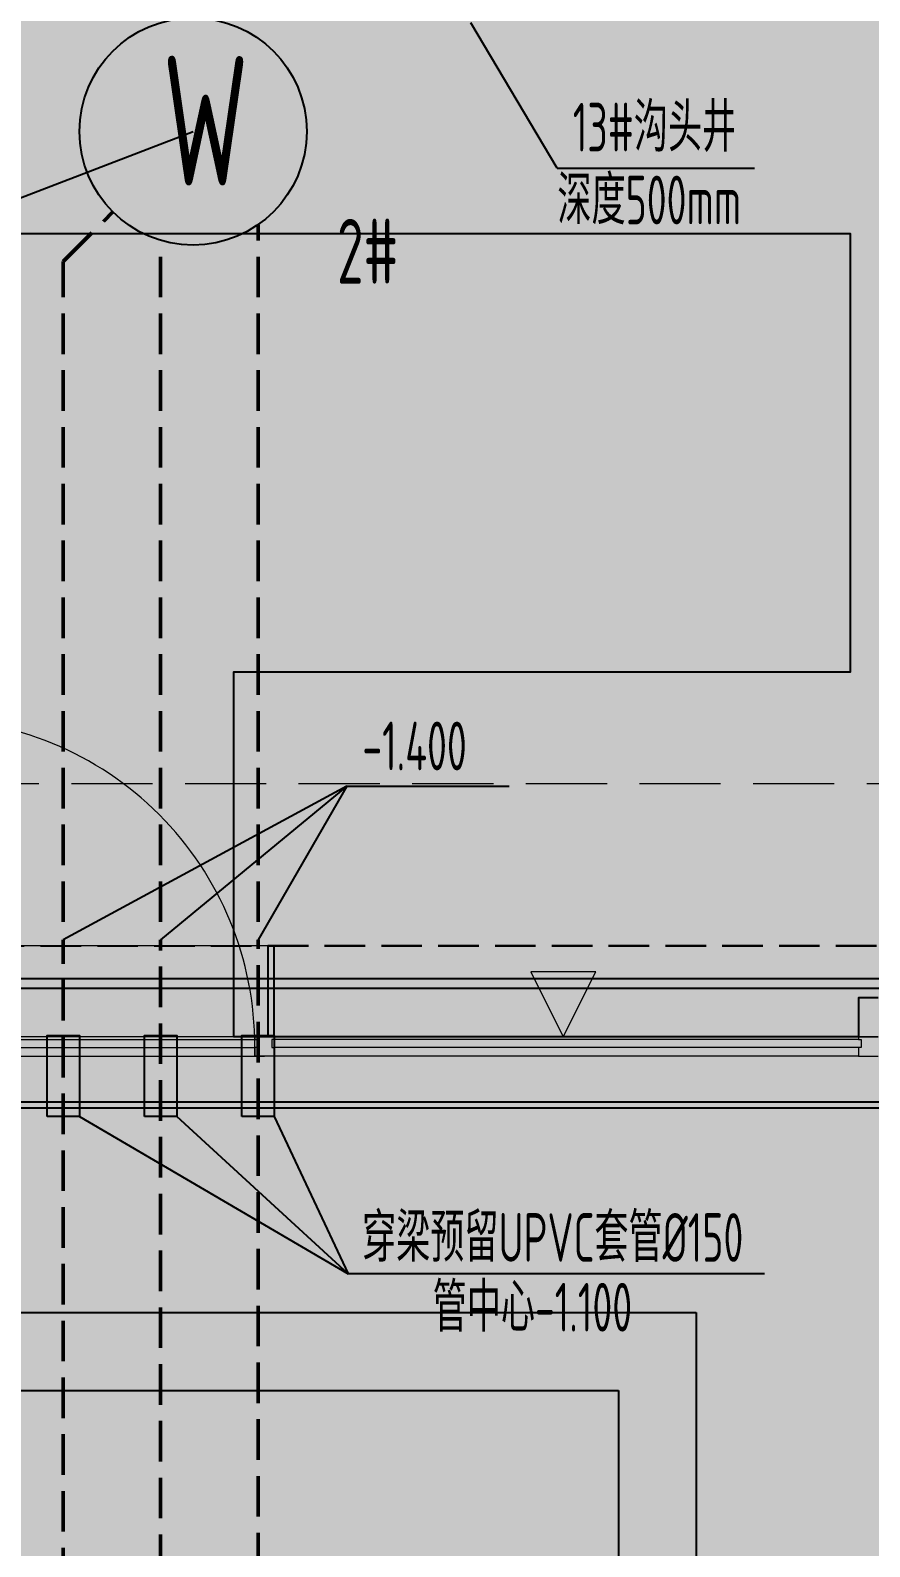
# Model space of a CAD drawing. Header units: inches. Extents: x 143994 to 247866, y 243815 to 272761.
# Drawn here: x 226087 to 228672, y 262375 to 267048 of the extents above; entities that cross this region are included whole.
import ezdxf

# ---------------------------------------------------------------- set-up
doc = ezdxf.new("R2010")
doc.units = ezdxf.units.IN
doc.header["$LTSCALE"] = 1000
doc.header["$MEASUREMENT"] = 0
doc.linetypes.add('DASH', pattern=[0.35, 0.25, -0.1])
doc.layers.get('DEFPOINTS').update_dxf_attribs({"color": 62})
for name, color, linetype in [('0-建筑1F', 127, 'Continuous'), ('0-建筑2F', 127, 'Continuous'), ('00污水标注', 130, 'Continuous'), ('00雨水标注', 3, 'Continuous'), ('A-Wall-Patn', 255, 'Continuous'), ('I-finish', 8, 'Continuous'), ('PUB_HATCH', 8, 'Continuous')]:
    doc.layers.add(name, color=color, linetype=linetype)
for name, color, linetype, lineweight in [('00污水管', 120, 'DASH', 50), ('A-M-Glass-Sill', 8, 'Continuous', 9), ('MQ-HZ幕墙绘制', 6, 'Continuous', 13), ('散水线', 8, 'Continuous', 15)]:
    doc.layers.add(name, color=color, linetype=linetype, lineweight=lineweight)
doc.styles.add('ECADI', font='hzs.shx', dxfattribs={"width": 0.7, "bigfont": 'hztxt.shx'})

# ---------------------------------------------------------------- blocks, each defined once
blk = doc.blocks.new('144')
at = {"layer": 'A-M-Glass-Sill'}
h = blk.add_hatch(color=127, dxfattribs=at)
h.dxf.hatch_style = 1
h.paths.add_polyline_path([(643176.9, -376210.3), (643276.9, -376010.3), (643076.9, -376010.3)])
at = {"layer": 'A-M-Glass-Sill', "color": 127}
blk.add_lwpolyline([(643176.9, -376210.3), (643176.9, -376210.3), (643276.9, -376010.3), (643076.9, -376010.3)], close=True, dxfattribs=at)
at = {"layer": 'MQ-HZ幕墙绘制', "color": 127}
for p, q in [((642266.9, -376210.3), (642266.9, -375930.3)), ((642266.9, -375930.3), (642286.9, -375930.3)), ((642286.9, -375930.3), (642286.9, -376210.3)), ((644146.9, -376090.3), (644086.9, -376090.3)), ((644086.9, -376090.3), (644086.9, -376210.3)), ((642226.9, -376210.3), (642286.9, -376210.3)), ((642226.9, -376270.3), (642226.9, -376210.3)), ((642286.9, -376210.3), (642266.9, -376210.3)), ((642286.9, -376210.3), (644086.9, -376210.3)), ((642286.9, -376210.3), (642286.9, -376218.3)), ((644086.9, -376210.3), (644146.9, -376210.3)), ((644146.9, -376210.3), (644086.9, -376210.3)), ((644086.9, -376210.3), (644086.9, -376218.3)), ((642286.9, -376218.3), (642278.9, -376218.3)), ((642278.9, -376218.3), (642278.9, -376243.3)), ((642278.9, -376243.3), (642286.9, -376243.3)), ((644086.9, -376218.3), (642286.9, -376218.3)), ((644086.9, -376243.3), (642286.9, -376243.3)), ((642286.9, -376243.3), (642286.9, -376270.3)), ((644086.9, -376218.3), (644094.9, -376218.3)), ((644094.9, -376243.3), (644086.9, -376243.3)), ((644086.9, -376243.3), (644086.9, -376270.3)), ((644094.9, -376218.3), (644094.9, -376243.3)), ((642286.9, -376270.3), (642226.9, -376270.3)), ((644086.9, -376270.3), (642286.9, -376270.3)), ((644086.9, -376270.3), (644146.9, -376270.3))]:
    blk.add_line(p, q, dxfattribs=at)
blk.add_arc((641220.2, -376237), 1006.7, 359.8126, 90.1874, dxfattribs=at)
at = {"layer": 'PUB_HATCH', "color": 127, "linetype": 'DASH', "ltscale": 0.5}
blk.add_line((644666.9, -375930.3), (641156.9, -375930.3), dxfattribs=at)
at = {"layer": 'PUB_HATCH', "color": 127}
blk.add_line((644666.9, -376430.3), (641156.9, -376430.3), dxfattribs=at)
at = {"layer": '散水线', "color": 127, "linetype": 'DASH'}
blk.add_line((645761.9, -375430.3), (639936.9, -375430.3), dxfattribs=at)
blk = doc.blocks.new('1442323')
at = {"layer": 'I-finish', "color": 127}
for p, q in [((685636.9, -377149.3), (683056.9, -377149.3)), ((685636.9, -377148.5), (685636.9, -382319.5)), ((683056.9, -377389.3), (685396.9, -377389.3)), ((685396.9, -377389.3), (685396.9, -382319.5))]:
    blk.add_line(p, q, dxfattribs=at)
at = {"layer": 'MQ-HZ幕墙绘制', "color": 127}
for p, q in [((684336.9, -376019.3), (683206.9, -376019.3)), ((684336.9, -376299.3), (684336.9, -376019.3)), ((686196.9, -376179.3), (686136.9, -376179.3)), ((686136.9, -376179.3), (686136.9, -376299.3)), ((684276.9, -376299.3), (683266.9, -376299.3)), ((684306.9, -376299.3), (684276.9, -376299.3)), ((684276.9, -376299.3), (684276.9, -376307.3)), ((684306.9, -376299.3), (684336.9, -376299.3)), ((684336.9, -376299.3), (686136.9, -376299.3)), ((684336.9, -376299.3), (684336.9, -376307.3)), ((686136.9, -376299.3), (686196.9, -376299.3)), ((686196.9, -376299.3), (686136.9, -376299.3)), ((686136.9, -376299.3), (686136.9, -376307.3)), ((683266.9, -376307.3), (684276.9, -376307.3)), ((683266.9, -376332.3), (684276.9, -376332.3)), ((684276.9, -376307.3), (684284.9, -376307.3)), ((684284.9, -376332.3), (684276.9, -376332.3)), ((684276.9, -376332.3), (684276.9, -376359.3)), ((684284.9, -376307.3), (684284.9, -376332.3)), ((684336.9, -376307.3), (684328.9, -376307.3)), ((684328.9, -376307.3), (684328.9, -376332.3)), ((684328.9, -376332.3), (684336.9, -376332.3)), ((686136.9, -376307.3), (684336.9, -376307.3)), ((686136.9, -376332.3), (684336.9, -376332.3)), ((684336.9, -376332.3), (684336.9, -376359.3)), ((686136.9, -376307.3), (686144.9, -376307.3)), ((686144.9, -376332.3), (686136.9, -376332.3)), ((686136.9, -376332.3), (686136.9, -376359.3)), ((686144.9, -376307.3), (686144.9, -376332.3)), ((683266.9, -376359.3), (684276.9, -376359.3)), ((684276.9, -376359.3), (684306.9, -376359.3)), ((684336.9, -376359.3), (684306.9, -376359.3)), ((686136.9, -376359.3), (684336.9, -376359.3)), ((686136.9, -376359.3), (686196.9, -376359.3))]:
    blk.add_line(p, q, dxfattribs=at)
at = {"layer": 'PUB_HATCH', "color": 127, "linetype": 'DASH', "ltscale": 0.5}
blk.add_line((686716.9, -376019.3), (684336.9, -376019.3), dxfattribs=at)
at = {"layer": 'PUB_HATCH', "color": 127}
blk.add_line((686716.9, -376519.3), (683206.9, -376519.3), dxfattribs=at)
blk = doc.blocks.new('污水检查井')
at = {"layer": '00污水标注'}
blk.add_circle((-1841099.8, -241691.9), 300, dxfattribs=at)
at = {"layer": '00污水标注', "style": 'ECADI', "width": 0.7}
blk.add_text('W', height=342.9, dxfattribs=at).set_placement((-1841180.9, -241834.5))

msp = doc.modelspace()

# ---------------------------------------------------------------- hatches: boundary and pattern name
at = {"layer": 'DEFPOINTS'}
h = msp.add_hatch(dxfattribs=at)
h.set_pattern_fill('ANSI31', color=250)
h.set_pattern_definition([(45, (0, 0), (-1.122532015, 1.122532015), [])])
h.paths.add_polyline_path([(247866.03, 243814.78), (223286.02, 243814.78), (223286.02, 270814.78), (247866.03, 270814.78)])

# ---------------------------------------------------------------- linework, layer by layer
at = {"layer": '00污水标注'}
for p, q in [((224916.1, 266093.73), (226588.03, 266736.1)), ((227061.14, 264718.54), (226188.14, 264245.21)), ((227061.14, 264718.54), (226488.14, 264245.21)), ((227061.14, 264718.54), (226788.14, 264245.21)), ((227061.14, 264718.54), (227562.07, 264718.54))]:
    msp.add_line(p, q, dxfattribs=at)
at = {"layer": '00污水管', "ltscale": 0.5}
for p, q in [((226188.14, 266335.39), (226340.95, 266488.21)), ((226788.14, 264300.21), (226788.14, 266448.95)), ((226488.14, 264300.21), (226488.14, 266400.66)), ((226188.14, 264300.21), (226188.14, 266335.39)), ((226188.14, 255771.31), (226188.14, 264245.21)), ((226488.14, 255812.51), (226488.14, 264245.21)), ((226788.14, 255642.51), (226788.14, 264245.21))]:
    msp.add_line(p, q, dxfattribs=at)
at = {"layer": '00雨水标注'}
for q in [(227443.43, 267070.86), (228317.47, 266622.71)]:
    msp.add_line((227709.47, 266622.71), q, dxfattribs=at)
at = {"layer": '00雨水标注', "color": 1}
for p, q in [((226238.14, 263700.21), (227066.25, 263216.13)), ((227066.25, 263216.13), (226538.14, 263700.21)), ((226838.14, 263700.21), (227066.25, 263216.13)), ((228348.25, 263216.13), (227066.25, 263216.13))]:
    msp.add_line(p, q, dxfattribs=at)
for points in [[(226138.14, 263700.21), (226138.14, 263950.21), (226238.14, 263950.21), (226238.14, 263700.21)], [(226438.14, 263700.21), (226438.14, 263950.21), (226538.14, 263950.21), (226538.14, 263700.21)], [(226738.14, 263700.21), (226738.14, 263950.21), (226838.14, 263950.21), (226838.14, 263700.21)]]:
    msp.add_lwpolyline(points, close=True, dxfattribs=at)
at = {"layer": 'A-Wall-Patn'}
for p, q in [((225238.2, 264096.1), (230688.2, 264096.1)), ((225588.2, 263746.1), (230338.2, 263746.1))]:
    msp.add_line(p, q, dxfattribs=at)
at = {"layer": 'A-Wall-Patn', "color": 11}
msp.add_lwpolyline([(215828.2, 253131.1), (215828.2, 260486.1), (217958.2, 260486.1), (217958.2, 264126.1), (222398.2, 264126.1), (222398.2, 264396.1), (223398.2, 264396.1), (223398.2, 260436.1), (225208.2, 260436.1), (225208.2, 264126.1), (230718.2, 264126.1), (230718.2, 258286.1), (232358.2, 258286.1), (232358.2, 261926.1), (237483.2, 261926.1), (237483.2, 262196.1), (238483.2, 262196.1), (238483.2, 261926.1), (242918.2, 261926.1), (242918.2, 258286.1), (245048.2, 258286.1), (245048.2, 250931.1)], dxfattribs=at)
at = {"layer": 'DEFPOINTS'}
msp.add_lwpolyline([(228698.2, 264066.1), (228638.2, 264066.1), (228638.2, 263946.1), (226838.2, 263946.1), (226838.2, 264226.1), (226818.2, 264226.1), (226818.2, 263946.1), (226713.2, 263946.1), (226713.2, 265071.1), (228613.2, 265071.1), (228613.2, 266421.1), (225813.2, 266421.1), (225813.2, 263966.1), (225768.2, 263966.1), (225708.2, 263966.1), (225708.2, 264226.1), (225688.2, 264226.1), (225688.2, 264126.1), (225158.2, 264126.1), (225158.2, 261536.1)], dxfattribs=at)

# ---------------------------------------------------------------- block references
at = {"layer": '0-建筑1F'}
msp.add_blockref('144', (-415448.72, 640156.38), dxfattribs=at)
at = {"layer": '0-建筑2F'}
msp.add_blockref('1442323', (-457498.72, 640245.41), dxfattribs=at)
at = {"layer": '00污水标注', "xscale": 1.166666666666667, "yscale": 1.166666666666667, "zscale": 1.166666666666667}
msp.add_blockref('污水检查井', (2374537.85, 548710.02), dxfattribs=at)

# ---------------------------------------------------------------- texts
at = {"layer": '00污水标注', "style": 'ECADI', "width": 0.7}
for s, height, p in [('2#', 200, (227031.48, 266266.82)), ('-1.400', 150, (227109.45, 264767.44))]:
    msp.add_text(s, height=height, dxfattribs=at).set_placement(p)
at = {"layer": '00雨水标注', "style": 'ECADI', "width": 0.7}
for s, p in [('13#沟头井', (227757.78, 266674.43)), ('深度500mm', (227710.4, 266449.96))]:
    msp.add_text(s, height=150, dxfattribs=at).set_placement(p)
at = {"layer": '00雨水标注', "color": 1, "style": 'ECADI', "width": 0.7}
for s, p in [('穿梁预留UPVC套管%%C150', (227108.76, 263252.83)), ('管中心-1.100', (227326.23, 263037.91))]:
    msp.add_text(s, height=150, dxfattribs=at).set_placement(p)

doc.saveas('drawing.dxf')
